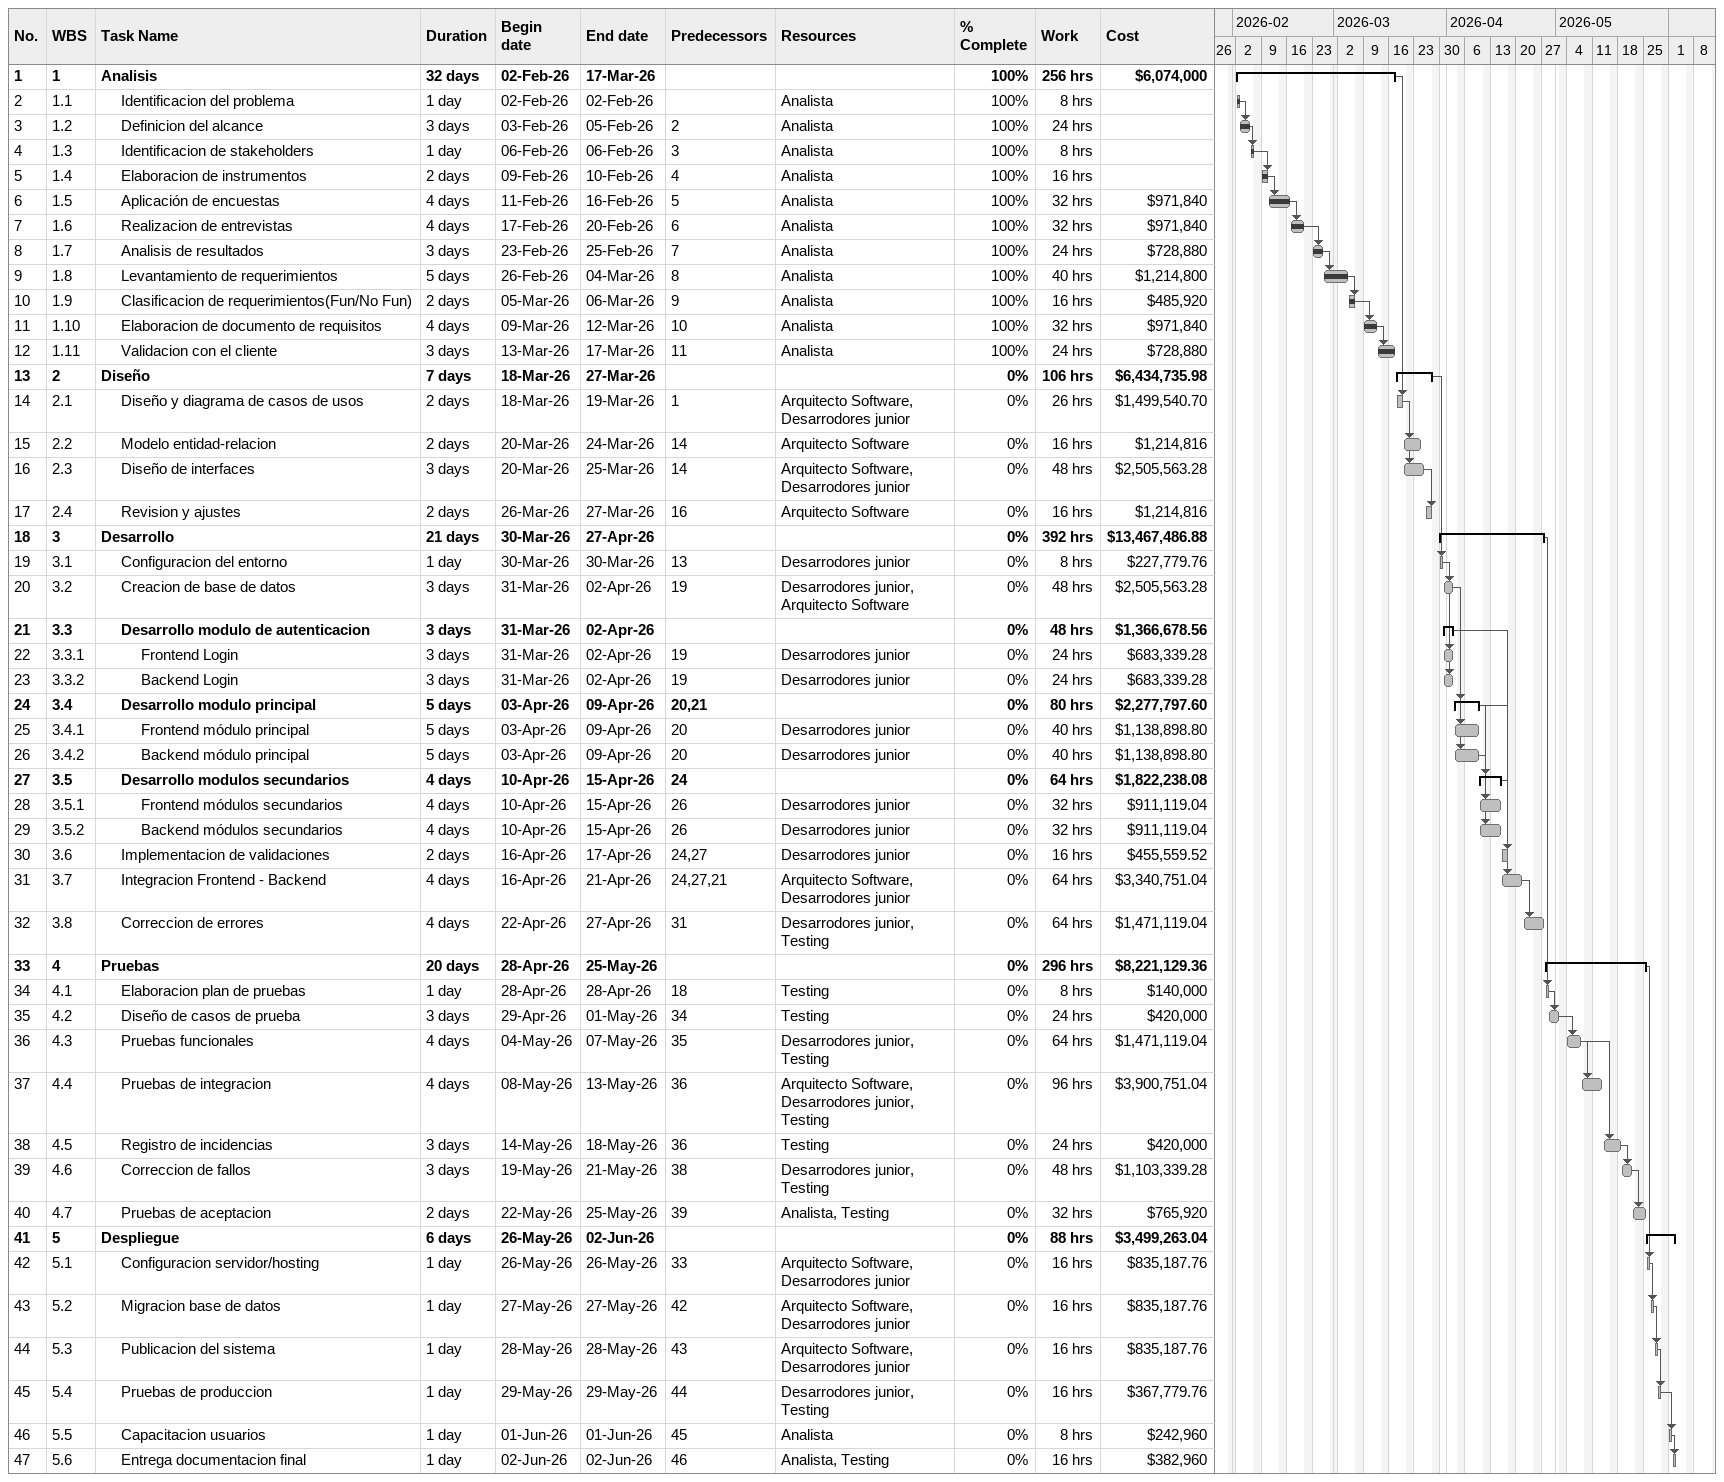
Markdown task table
| ID | WBS | Task | Duration | Start | Finish | Predecessors | Resources | % complete | Work (h) | Cost ($) |
|---|---|---|---|---|---|---|---|---|---|---|
| 1 | 1 | **Analisis** | 32d | 2026-02-02 | 2026-03-17 |  |  | 100 | 256 | 6074000 |
| 2 | 1.1 | Identificacion del problema | 1d | 2026-02-02 | 2026-02-02 |  | Analista | 100 | 8 |  |
| 3 | 1.2 | Definicion del alcance | 3d | 2026-02-03 | 2026-02-05 | 2 | Analista | 100 | 24 |  |
| 4 | 1.3 | Identificacion de stakeholders | 1d | 2026-02-06 | 2026-02-06 | 3 | Analista | 100 | 8 |  |
| 5 | 1.4 | Elaboracion de instrumentos | 2d | 2026-02-09 | 2026-02-10 | 4 | Analista | 100 | 16 |  |
| 6 | 1.5 | Aplicación de encuestas | 4d | 2026-02-11 | 2026-02-16 | 5 | Analista | 100 | 32 | 971840 |
| 7 | 1.6 | Realizacion de entrevistas | 4d | 2026-02-17 | 2026-02-20 | 6 | Analista | 100 | 32 | 971840 |
| 8 | 1.7 | Analisis de resultados | 3d | 2026-02-23 | 2026-02-25 | 7 | Analista | 100 | 24 | 728880 |
| 9 | 1.8 | Levantamiento de requerimientos | 5d | 2026-02-26 | 2026-03-04 | 8 | Analista | 100 | 40 | 1214800 |
| 10 | 1.9 | Clasificacion de requerimientos(Fun/No Fun) | 2d | 2026-03-05 | 2026-03-06 | 9 | Analista | 100 | 16 | 485920 |
| 11 | 1.10 | Elaboracion de documento de requisitos | 4d | 2026-03-09 | 2026-03-12 | 10 | Analista | 100 | 32 | 971840 |
| 12 | 1.11 | Validacion con el cliente | 3d | 2026-03-13 | 2026-03-17 | 11 | Analista | 100 | 24 | 728880 |
| 13 | 2 | **Diseño** | 7d | 2026-03-18 | 2026-03-27 |  |  | 0 | 106 | 6434735.98 |
| 14 | 2.1 | Diseño y diagrama de casos de usos | 2d | 2026-03-18 | 2026-03-19 | 1 | Arquitecto Software, Desarrodores junior | 0 | 26 | 1499540.70 |
| 15 | 2.2 | Modelo entidad-relacion | 2d | 2026-03-20 | 2026-03-24 | 14 | Arquitecto Software | 0 | 16 | 1214816 |
| 16 | 2.3 | Diseño de interfaces | 3d | 2026-03-20 | 2026-03-25 | 14 | Arquitecto Software, Desarrodores junior | 0 | 48 | 2505563.28 |
| 17 | 2.4 | Revision y ajustes | 2d | 2026-03-26 | 2026-03-27 | 16 | Arquitecto Software | 0 | 16 | 1214816 |
| 18 | 3 | **Desarrollo** | 21d | 2026-03-30 | 2026-04-27 |  |  | 0 | 392 | 13467486.88 |
| 19 | 3.1 | Configuracion del entorno | 1d | 2026-03-30 | 2026-03-30 | 13 | Desarrodores junior | 0 | 8 | 227779.76 |
| 20 | 3.2 | Creacion de base de datos | 3d | 2026-03-31 | 2026-04-02 | 19 | Desarrodores junior, Arquitecto Software | 0 | 48 | 2505563.28 |
| 21 | 3.3 | **Desarrollo modulo de autenticacion** | 3d | 2026-03-31 | 2026-04-02 |  |  | 0 | 48 | 1366678.56 |
| 22 | 3.3.1 | Frontend Login | 3d | 2026-03-31 | 2026-04-02 | 19 | Desarrodores junior | 0 | 24 | 683339.28 |
| 23 | 3.3.2 | Backend Login | 3d | 2026-03-31 | 2026-04-02 | 19 | Desarrodores junior | 0 | 24 | 683339.28 |
| 24 | 3.4 | **Desarrollo modulo principal** | 5d | 2026-04-03 | 2026-04-09 | 20, 21 |  | 0 | 80 | 2277797.60 |
| 25 | 3.4.1 | Frontend módulo principal | 5d | 2026-04-03 | 2026-04-09 | 20 | Desarrodores junior | 0 | 40 | 1138898.80 |
| 26 | 3.4.2 | Backend módulo principal | 5d | 2026-04-03 | 2026-04-09 | 20 | Desarrodores junior | 0 | 40 | 1138898.80 |
| 27 | 3.5 | **Desarrollo modulos secundarios** | 4d | 2026-04-10 | 2026-04-15 | 24 |  | 0 | 64 | 1822238.08 |
| 28 | 3.5.1 | Frontend módulos secundarios | 4d | 2026-04-10 | 2026-04-15 | 26 | Desarrodores junior | 0 | 32 | 911119.04 |
| 29 | 3.5.2 | Backend módulos secundarios | 4d | 2026-04-10 | 2026-04-15 | 26 | Desarrodores junior | 0 | 32 | 911119.04 |
| 30 | 3.6 | Implementacion de validaciones | 2d | 2026-04-16 | 2026-04-17 | 24, 27 | Desarrodores junior | 0 | 16 | 455559.52 |
| 31 | 3.7 | Integracion Frontend - Backend | 4d | 2026-04-16 | 2026-04-21 | 24, 27, 21 | Arquitecto Software, Desarrodores junior | 0 | 64 | 3340751.04 |
| 32 | 3.8 | Correccion de errores | 4d | 2026-04-22 | 2026-04-27 | 31 | Desarrodores junior, Testing | 0 | 64 | 1471119.04 |
| 33 | 4 | **Pruebas** | 20d | 2026-04-28 | 2026-05-25 |  |  | 0 | 296 | 8221129.36 |
| 34 | 4.1 | Elaboracion plan de pruebas | 1d | 2026-04-28 | 2026-04-28 | 18 | Testing | 0 | 8 | 140000 |
| 35 | 4.2 | Diseño de casos de prueba | 3d | 2026-04-29 | 2026-05-01 | 34 | Testing | 0 | 24 | 420000 |
| 36 | 4.3 | Pruebas funcionales | 4d | 2026-05-04 | 2026-05-07 | 35 | Desarrodores junior, Testing | 0 | 64 | 1471119.04 |
| 37 | 4.4 | Pruebas de integracion | 4d | 2026-05-08 | 2026-05-13 | 36 | Arquitecto Software, Desarrodores junior, Testing | 0 | 96 | 3900751.04 |
| 38 | 4.5 | Registro de incidencias | 3d | 2026-05-14 | 2026-05-18 | 36 | Testing | 0 | 24 | 420000 |
| 39 | 4.6 | Correccion de fallos | 3d | 2026-05-19 | 2026-05-21 | 38 | Desarrodores junior, Testing | 0 | 48 | 1103339.28 |
| 40 | 4.7 | Pruebas de aceptacion | 2d | 2026-05-22 | 2026-05-25 | 39 | Analista, Testing | 0 | 32 | 765920 |
| 41 | 5 | **Despliegue** | 6d | 2026-05-26 | 2026-06-02 |  |  | 0 | 88 | 3499263.04 |
| 42 | 5.1 | Configuracion servidor/hosting | 1d | 2026-05-26 | 2026-05-26 | 33 | Arquitecto Software, Desarrodores junior | 0 | 16 | 835187.76 |
| 43 | 5.2 | Migracion base de datos | 1d | 2026-05-27 | 2026-05-27 | 42 | Arquitecto Software, Desarrodores junior | 0 | 16 | 835187.76 |
| 44 | 5.3 | Publicacion del sistema | 1d | 2026-05-28 | 2026-05-28 | 43 | Arquitecto Software, Desarrodores junior | 0 | 16 | 835187.76 |
| 45 | 5.4 | Pruebas de produccion | 1d | 2026-05-29 | 2026-05-29 | 44 | Desarrodores junior, Testing | 0 | 16 | 367779.76 |
| 46 | 5.5 | Capacitacion usuarios | 1d | 2026-06-01 | 2026-06-01 | 45 | Analista | 0 | 8 | 242960 |
| 47 | 5.6 | Entrega documentacion final | 1d | 2026-06-02 | 2026-06-02 | 46 | Analista, Testing | 0 | 16 | 382960 |
